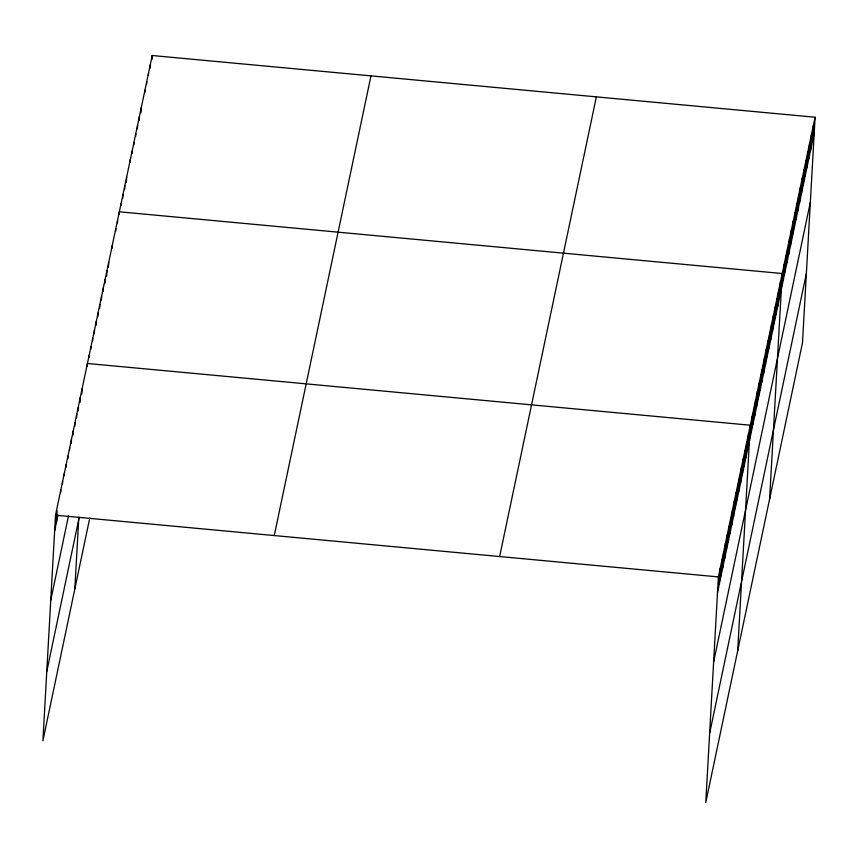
<?xml version="1.0" encoding="UTF-8"?>
<svg xmlns="http://www.w3.org/2000/svg" width="858" height="858" viewBox="0 0 858 858"><rect width="100%" height="100%" fill="white"/><g stroke="black" fill="none" stroke-linecap="round" stroke-linejoin="round"><path stroke-width="1.29" d="M815.1 117.235L718.382 576.908L705.769 802.487L802.487 342.814L815.1 117.235L152.231 55.513L55.513 515.186L42.9 740.765L89.758 518.039M56.403 522.468L57.068 510.682M60.682 492.513L60.832 489.897M62.462 484.094L62.602 481.467M64.232 475.664L64.382 473.048M66.002 467.235L66.152 464.618M67.782 458.805L67.921 456.188M69.552 450.386L69.702 447.758M71.246 443.264L71.471 439.339M73.027 434.834L73.241 430.909M74.796 426.405L75.021 422.479M76.566 417.985L76.791 414.049M78.271 410.864L78.486 406.939M80.041 402.434L80.33 397.2M81.821 394.004L82.111 388.771M74.818 589.071L78.829 517.213M87.28 366.109L87.43 363.492L750.3 425.225L737.687 650.804M89.05 357.679L89.2 355.062M90.83 349.249L90.969 346.632M92.6 340.83L92.75 338.202M94.305 333.708L94.519 329.783M96.075 325.279L96.289 321.353M97.844 316.849L98.069 312.923M99.625 308.43L99.839 304.493M101.394 300L101.609 296.074M103.164 291.57L103.389 287.644M104.944 283.14L105.159 279.215M106.639 276.029L106.928 270.785M108.408 267.599L108.709 262.366M112.108 248.123L112.248 245.506M115.648 231.274L115.798 228.646M117.428 222.844L117.567 220.227M119.198 214.414L119.348 211.797L782.217 273.53L769.605 499.109M121.021 205.738L121.171 203.11M122.78 198.359L122.994 194.434M124.603 189.672L124.828 185.746M126.362 182.304L126.652 177.07M130.159 162.323L130.309 159.695M131.982 153.636L132.132 151.019M133.816 144.948L133.955 142.331M135.639 136.272L135.789 133.655M137.387 128.893L137.612 124.968M139.221 120.217L139.436 116.291M140.969 112.838L141.27 107.604M144.777 92.857L144.916 90.24M146.6 84.17L146.75 81.553M148.423 75.493L148.573 72.876M150.182 68.114L150.397 64.189M152.005 59.438L152.231 55.513M719.283 584.191L720.162 568.489M721.052 575.772L721.932 560.06M722.822 567.342L723.702 551.63M724.602 558.912L725.482 543.2M726.372 550.482L727.252 534.781M728.142 542.063L729.021 526.351M729.922 533.633L730.802 517.921M731.692 525.203L732.571 509.491M733.461 516.773L734.341 501.061M735.242 508.354L736.121 492.642M737.011 499.924L737.891 484.212M738.781 491.495L739.66 475.782M740.561 483.065L741.441 467.353M742.331 474.646L743.21 458.933M744.101 466.216L744.98 450.504M745.881 457.786L746.75 442.074M747.65 449.356L748.53 433.644M751.2 432.507L752.069 416.795M752.97 424.077L753.85 408.365M754.74 415.647L755.619 399.935M756.52 407.218L757.389 391.516M758.29 398.798L759.169 383.086M760.059 390.369L760.939 374.656M761.84 381.939L762.708 366.227M763.609 373.509L764.489 357.797M765.379 365.09L766.258 349.378M767.149 356.66L768.028 340.948M768.929 348.23L769.808 332.518M770.699 339.8L771.578 324.088M772.468 331.37L773.348 315.669M774.248 322.951L775.128 307.239M776.018 314.521L776.898 298.809M777.788 306.091L778.667 290.379M779.568 297.662L780.448 281.96M783.161 280.555L784.04 264.843M784.995 271.879L785.874 256.167M786.818 263.192L787.698 247.479M788.641 254.504L789.521 238.792M790.475 245.828L791.355 230.116M792.299 237.14L793.178 221.428M794.122 228.464L795.001 212.752M795.956 219.777L796.835 204.065M797.779 211.089L798.659 195.388M799.602 202.413L800.482 186.701M801.436 193.726L802.316 178.014M803.26 185.049L804.139 169.337M805.083 176.362L805.962 160.65M806.917 167.685L807.796 151.973M808.74 158.998L809.62 143.286M810.563 150.311L811.443 134.609M812.397 141.634L813.277 125.922M54.633 530.888L57.926 515.24M50.761 600.15L68.49 515.873M46.772 671.503L79.193 517.406M274.26 535.553L370.978 75.879M499.635 556.542L596.353 96.868M717.503 592.621L814.221 132.947M713.631 661.883L810.349 202.209M709.641 733.236L806.359 273.563M55.513 515.186L718.382 576.908"/></g></svg>
